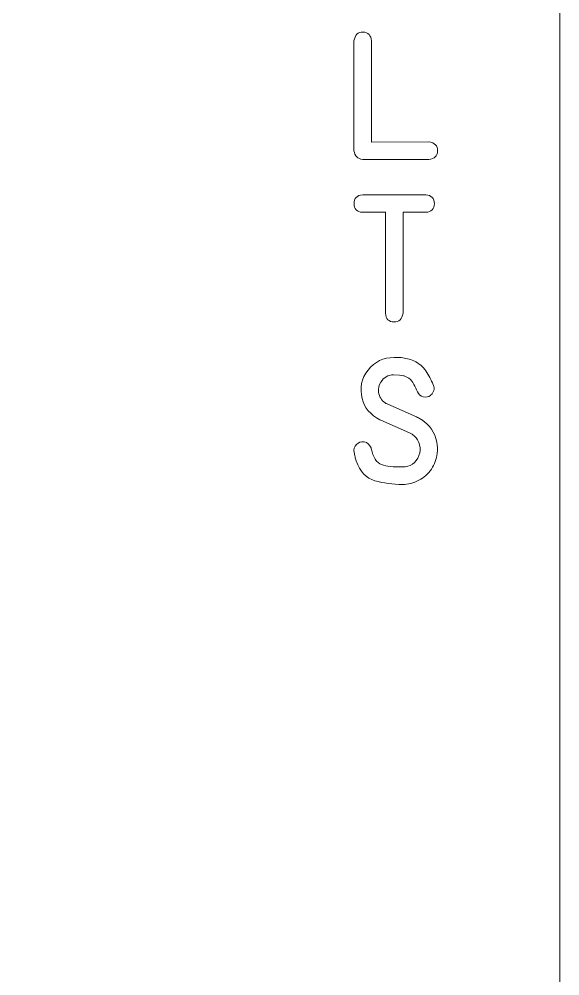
# Model space of a CAD drawing. Header units: millimetres. Extents: x -73 to 73, y -192 to 195.
# Drawn here: x 53.74 to 71.73, y 104.76 to 136.61 of the extents above; entities that cross this region are included whole.
import ezdxf

# ---------------------------------------------------------------- set-up
doc = ezdxf.new("R2010")
doc.units = ezdxf.units.MM
doc.header["$MEASUREMENT"] = 0
doc.layers.add('LED', color=7, linetype='Continuous')

msp = doc.modelspace()

# ---------------------------------------------------------------- linework, layer by layer
at = {"layer": 'LED', "color": 250, "lineweight": 9}
msp.add_open_spline([(70.6599, 74.2658), (70.9361, 74.248), (71.2072, 74.3453), (71.409, 74.5346), (71.409, 74.5346), (71.6108, 74.724), (71.7252, 74.987), (71.725, 75.2637), (71.725, 75.2637), (71.725, 75.2637), (71.725, 89.1213), (71.725, 89.1213), (71.725, 89.1213), (71.7248, 89.3867), (71.6193, 89.6411), (71.4315, 89.8287), (71.4315, 89.8287), (71.2437, 90.0162), (70.9904, 90.1215), (70.725, 90.1213), (70.725, 90.1213), (70.725, 90.1213), (68.2625, 90.1213), (68.2625, 90.1213), (68.2625, 90.1213), (65.9403, 90.1213), (63.7945, 91.3602), (62.6333, 93.3713), (62.6333, 93.3713), (61.4722, 95.3824), (61.4722, 97.8602), (62.6333, 99.8713), (62.6333, 99.8713), (63.7945, 101.8824), (65.9403, 103.1213), (68.2625, 103.1213), (68.2625, 103.1213), (68.2625, 103.1213), (70.725, 103.1213), (70.725, 103.1213), (70.725, 103.1213), (70.9904, 103.1215), (71.2448, 103.227), (71.4324, 103.4148), (71.4324, 103.4148), (71.6199, 103.6026), (71.7252, 103.8559), (71.725, 104.1213), (71.725, 104.1213), (71.725, 104.1213), (71.725, 174.8463), (71.725, 174.8463), (71.725, 174.8463), (71.7248, 175.1117), (71.6193, 175.3661), (71.4315, 175.5537), (71.4315, 175.5537), (71.2437, 175.7412), (70.9904, 175.8465), (70.725, 175.8463), (70.725, 175.8463), (70.725, 175.8463), (68.2625, 175.8463), (68.2625, 175.8463), (68.2625, 175.8463), (65.9403, 175.8463), (63.7945, 177.0852), (62.6333, 179.0963), (62.6333, 179.0963), (61.4722, 181.1074), (61.4722, 183.5852), (62.6333, 185.5963), (62.6333, 185.5963), (63.7945, 187.6074), (65.9403, 188.8463), (68.2625, 188.8463), (68.2625, 188.8463), (68.2625, 188.8463), (70.725, 188.8463), (70.725, 188.8463), (70.725, 188.8463), (70.9904, 188.8465), (71.2448, 188.952), (71.4324, 189.1398), (71.4324, 189.1398), (71.6199, 189.3276), (71.7252, 189.5809), (71.725, 189.8463), (71.725, 189.8463), (71.725, 189.8463), (71.725, 193.6206), (71.725, 193.6206), (71.725, 193.6206), (71.7248, 193.886), (71.6193, 194.1404), (71.4315, 194.328), (71.4315, 194.328), (71.2437, 194.5155), (70.9904, 194.6208), (70.725, 194.6206), (70.725, 194.6206), (70.725, 194.6206), (-70.725, 194.6206), (-70.725, 194.6206), (-70.725, 194.6206), (-70.9904, 194.6204), (-71.2448, 194.5148), (-71.4324, 194.3271), (-71.4324, 194.3271), (-71.6199, 194.1393), (-71.7252, 193.886), (-71.725, 193.6206), (-71.725, 193.6206), (-71.725, 193.6206), (-71.725, 189.8463), (-71.725, 189.8463), (-71.725, 189.8463), (-71.7248, 189.5809), (-71.6192, 189.3265), (-71.4315, 189.1389), (-71.4315, 189.1389), (-71.2437, 188.9514), (-70.9904, 188.8461), (-70.725, 188.8463), (-70.725, 188.8463), (-70.725, 188.8463), (-68.2625, 188.8463), (-68.2625, 188.8463), (-68.2625, 188.8463), (-65.9403, 188.8463), (-63.7944, 187.6074), (-62.6333, 185.5963), (-62.6333, 185.5963), (-61.4722, 183.5852), (-61.4722, 181.1074), (-62.6333, 179.0963), (-62.6333, 179.0963), (-63.7944, 177.0852), (-65.9403, 175.8463), (-68.2625, 175.8463), (-68.2625, 175.8463), (-68.2625, 175.8463), (-70.725, 175.8463), (-70.725, 175.8463), (-70.725, 175.8463), (-70.9904, 175.8461), (-71.2448, 175.7405), (-71.4324, 175.5528), (-71.4324, 175.5528), (-71.6199, 175.365), (-71.7252, 175.1117), (-71.725, 174.8463), (-71.725, 174.8463), (-71.725, 174.8463), (-71.725, 104.1213), (-71.725, 104.1213), (-71.725, 104.1213), (-71.7248, 103.8559), (-71.6192, 103.6015), (-71.4315, 103.4139), (-71.4315, 103.4139), (-71.2437, 103.2264), (-70.9904, 103.1211), (-70.725, 103.1213), (-70.725, 103.1213), (-70.725, 103.1213), (-68.2625, 103.1213), (-68.2625, 103.1213), (-68.2625, 103.1213), (-65.9403, 103.1213), (-63.7944, 101.8824), (-62.6333, 99.8713), (-62.6333, 99.8713), (-61.4722, 97.8602), (-61.4722, 95.3824), (-62.6333, 93.3713), (-62.6333, 93.3713), (-63.7944, 91.3602), (-65.9403, 90.1213), (-68.2625, 90.1213), (-68.2625, 90.1213), (-68.2625, 90.1213), (-70.725, 90.1213), (-70.725, 90.1213), (-70.725, 90.1213), (-70.9904, 90.1211), (-71.2448, 90.0155), (-71.4324, 89.8278), (-71.4324, 89.8278), (-71.6199, 89.64), (-71.7252, 89.3867), (-71.725, 89.1213), (-71.725, 89.1213), (-71.725, 89.1213), (-71.725, 84.4887), (-71.725, 84.4887), (-71.725, 84.4887), (-71.7247, 83.9613), (-71.3163, 83.5248), (-70.7901, 83.4908), (-70.7901, 83.4908), (-70.7901, 83.4908), (70.6599, 74.2658), (70.6599, 74.2658)], degree=3, knots=[0, 0, 0, 0, 0.0192308, 0.0192308, 0.0192308, 0.0192308, 0.0384615, 0.0384615, 0.0384615, 0.0384615, 0.0576923, 0.0576923, 0.0576923, 0.0576923, 0.0769231, 0.0769231, 0.0769231, 0.0769231, 0.0961538, 0.0961538, 0.0961538, 0.0961538, 0.1153846, 0.1153846, 0.1153846, 0.1153846, 0.1346154, 0.1346154, 0.1346154, 0.1346154, 0.1538462, 0.1538462, 0.1538462, 0.1538462, 0.1730769, 0.1730769, 0.1730769, 0.1730769, 0.1923077, 0.1923077, 0.1923077, 0.1923077, 0.2115385, 0.2115385, 0.2115385, 0.2115385, 0.2307692, 0.2307692, 0.2307692, 0.2307692, 0.25, 0.25, 0.25, 0.25, 0.2692308, 0.2692308, 0.2692308, 0.2692308, 0.2884615, 0.2884615, 0.2884615, 0.2884615, 0.3076923, 0.3076923, 0.3076923, 0.3076923, 0.3269231, 0.3269231, 0.3269231, 0.3269231, 0.3461538, 0.3461538, 0.3461538, 0.3461538, 0.3653846, 0.3653846, 0.3653846, 0.3653846, 0.3846154, 0.3846154, 0.3846154, 0.3846154, 0.4038462, 0.4038462, 0.4038462, 0.4038462, 0.4230769, 0.4230769, 0.4230769, 0.4230769, 0.4423077, 0.4423077, 0.4423077, 0.4423077, 0.4615385, 0.4615385, 0.4615385, 0.4615385, 0.4807692, 0.4807692, 0.4807692, 0.4807692, 0.5, 0.5, 0.5, 0.5, 0.5192308, 0.5192308, 0.5192308, 0.5192308, 0.5384615, 0.5384615, 0.5384615, 0.5384615, 0.5576923, 0.5576923, 0.5576923, 0.5576923, 0.5769231, 0.5769231, 0.5769231, 0.5769231, 0.5961538, 0.5961538, 0.5961538, 0.5961538, 0.6153846, 0.6153846, 0.6153846, 0.6153846, 0.6346154, 0.6346154, 0.6346154, 0.6346154, 0.6538462, 0.6538462, 0.6538462, 0.6538462, 0.6730769, 0.6730769, 0.6730769, 0.6730769, 0.6923077, 0.6923077, 0.6923077, 0.6923077, 0.7115385, 0.7115385, 0.7115385, 0.7115385, 0.7307692, 0.7307692, 0.7307692, 0.7307692, 0.75, 0.75, 0.75, 0.75, 0.7692308, 0.7692308, 0.7692308, 0.7692308, 0.7884615, 0.7884615, 0.7884615, 0.7884615, 0.8076923, 0.8076923, 0.8076923, 0.8076923, 0.8269231, 0.8269231, 0.8269231, 0.8269231, 0.8461538, 0.8461538, 0.8461538, 0.8461538, 0.8653846, 0.8653846, 0.8653846, 0.8653846, 0.8846154, 0.8846154, 0.8846154, 0.8846154, 0.9038462, 0.9038462, 0.9038462, 0.9038462, 0.9230769, 0.9230769, 0.9230769, 0.9230769, 0.9423077, 0.9423077, 0.9423077, 0.9423077, 0.9615385, 0.9615385, 0.9615385, 0.9615385, 1, 1, 1, 1], dxfattribs=at)
at = {"layer": 'LED', "color": 240, "lineweight": 9}
for points, knots in [([(65.1692, 131.9448), (64.9999, 131.9561), (64.9018, 132.0513), (64.8757, 132.2319), (64.8757, 132.2319), (64.8757, 132.2319), (64.8757, 135.8867), (64.8757, 135.8867), (64.8757, 135.8867), (64.9046, 136.085), (65.0055, 136.1823), (65.1777, 136.1795), (65.1777, 136.1795), (65.3498, 136.176), (65.4437, 136.0779), (65.4585, 135.8867), (65.4585, 135.8867), (65.4585, 135.8867), (65.4585, 132.5219), (65.4585, 132.5219), (65.4585, 132.5219), (65.4585, 132.5219), (67.3663, 132.5233), (67.3663, 132.5233), (67.3663, 132.5233), (67.5624, 132.5015), (67.6591, 132.4027), (67.657, 132.227), (67.657, 132.227), (67.6549, 132.0513), (67.5575, 131.9575), (67.3642, 131.9448), (67.3642, 131.9448), (67.3642, 131.9448), (65.1692, 131.9448), (65.1692, 131.9448)], [0, 0, 0, 0, 0.1, 0.1, 0.1, 0.1, 0.2, 0.2, 0.2, 0.2, 0.3, 0.3, 0.3, 0.3, 0.4, 0.4, 0.4, 0.4, 0.5, 0.5, 0.5, 0.5, 0.6, 0.6, 0.6, 0.6, 0.7, 0.7, 0.7, 0.7, 0.8, 0.8, 0.8, 0.8, 1, 1, 1, 1]), ([(65.9234, 126.8198), (65.9234, 126.8198), (65.9234, 130.181), (65.9234, 130.181), (65.9234, 130.181), (65.9234, 130.181), (65.165, 130.181), (65.165, 130.181), (65.165, 130.181), (64.9724, 130.1958), (64.8757, 130.2932), (64.8764, 130.471), (64.8764, 130.471), (64.8771, 130.6495), (64.9738, 130.7476), (65.165, 130.7638), (65.165, 130.7638), (65.165, 130.7638), (67.2633, 130.7638), (67.2633, 130.7638), (67.2633, 130.7638), (67.4531, 130.749), (67.549, 130.6509), (67.5497, 130.471), (67.5497, 130.471), (67.5504, 130.2918), (67.4545, 130.1944), (67.2633, 130.181), (67.2633, 130.181), (67.2633, 130.181), (66.5069, 130.181), (66.5069, 130.181), (66.5069, 130.181), (66.5069, 130.181), (66.5069, 126.8198), (66.5069, 126.8198), (66.5069, 126.8198), (66.4752, 126.6243), (66.3736, 126.5277), (66.2014, 126.5305), (66.2014, 126.5305), (66.03, 126.5333), (65.9376, 126.63), (65.9234, 126.8198)], [0, 0, 0, 0, 0.0833333, 0.0833333, 0.0833333, 0.0833333, 0.1666667, 0.1666667, 0.1666667, 0.1666667, 0.25, 0.25, 0.25, 0.25, 0.3333333, 0.3333333, 0.3333333, 0.3333333, 0.4166667, 0.4166667, 0.4166667, 0.4166667, 0.5, 0.5, 0.5, 0.5, 0.5833333, 0.5833333, 0.5833333, 0.5833333, 0.6666667, 0.6666667, 0.6666667, 0.6666667, 0.75, 0.75, 0.75, 0.75, 0.8333333, 0.8333333, 0.8333333, 0.8333333, 1, 1, 1, 1]), ([(66.955, 123.3669), (66.955, 123.3669), (66.9881, 123.3528), (66.9881, 123.3528), (66.9881, 123.3528), (66.9881, 123.3528), (67.0255, 123.3345), (67.0255, 123.3345), (67.0255, 123.3345), (67.0255, 123.3345), (67.0587, 123.3154), (67.0587, 123.3154), (67.0587, 123.3154), (67.0678, 123.3084), (67.0791, 123.302), (67.0904, 123.2957), (67.0904, 123.2957), (67.1024, 123.29), (67.1137, 123.283), (67.125, 123.2766), (67.125, 123.2766), (67.3973, 123.0974), (67.5667, 122.849), (67.6309, 122.5323), (67.6309, 122.5323), (67.6556, 122.4081), (67.6612, 122.2804), (67.6478, 122.1498), (67.6478, 122.1498), (67.6252, 121.9622), (67.5596, 121.7893), (67.4503, 121.6299), (67.4503, 121.6299), (67.3409, 121.4704), (67.2033, 121.3476), (67.0382, 121.2609), (67.0382, 121.2609), (66.8604, 121.167), (66.6763, 121.1204), (66.4858, 121.1204), (66.4858, 121.1204), (66.1662, 121.1204), (65.8614, 121.1614), (65.57, 121.2432), (65.57, 121.2432), (65.2793, 121.3251), (65.0718, 121.5445), (64.9484, 121.9015), (64.9484, 121.9015), (64.9314, 121.9474), (64.9194, 121.9939), (64.911, 122.0419), (64.911, 122.0419), (64.9025, 122.0906), (64.8926, 122.1386), (64.882, 122.1872), (64.882, 122.1872), (64.8616, 122.286), (64.8856, 122.3735), (64.9554, 122.4497), (64.9554, 122.4497), (65.0246, 122.5252), (65.1114, 122.5541), (65.2144, 122.5365), (65.2144, 122.5365), (65.3237, 122.5139), (65.3992, 122.4469), (65.4423, 122.334), (65.4423, 122.334), (65.4423, 122.334), (65.4486, 122.3149), (65.4486, 122.3149), (65.4486, 122.3149), (65.5142, 122.0158), (65.6299, 121.8373), (65.7943, 121.7794), (65.7943, 121.7794), (65.9594, 121.7216), (66.188, 121.6955), (66.4815, 121.7011), (66.4815, 121.7011), (66.7518, 121.7011), (66.9373, 121.8281), (67.0382, 122.0814), (67.0382, 122.0814), (67.082, 122.1943), (67.089, 122.3121), (67.0587, 122.4342), (67.0587, 122.4342), (67.0283, 122.5555), (66.9684, 122.6578), (66.8788, 122.739), (66.8788, 122.739), (66.8385, 122.7736), (66.7863, 122.8053), (66.7214, 122.8356), (66.7214, 122.8356), (66.7214, 122.8356), (65.7647, 123.2554), (65.7647, 123.2554), (65.7647, 123.2554), (65.7647, 123.2554), (65.7336, 123.2724), (65.7336, 123.2724), (65.7336, 123.2724), (65.4204, 123.4375), (65.2264, 123.6724), (65.1509, 123.9772), (65.1509, 123.9772), (65.0584, 124.33), (65.1226, 124.6461), (65.3442, 124.9269), (65.3442, 124.9269), (65.565, 125.207), (65.8557, 125.3474), (66.2148, 125.3474), (66.2148, 125.3474), (66.2148, 125.3474), (66.4427, 125.3411), (66.4427, 125.3411), (66.4427, 125.3411), (66.5168, 125.3276), (66.5888, 125.3142), (66.6572, 125.3008), (66.6572, 125.3008), (66.7264, 125.2881), (66.7962, 125.2656), (66.8661, 125.2338), (66.8661, 125.2338), (67.0396, 125.1527), (67.173, 125.0405), (67.2654, 124.8987), (67.2654, 124.8987), (67.3578, 124.7569), (67.4411, 124.603), (67.5152, 124.4379), (67.5152, 124.4379), (67.5222, 124.4224), (67.5286, 124.4048), (67.5342, 124.3843), (67.5342, 124.3843), (67.549, 124.3166), (67.542, 124.2552), (67.513, 124.2002), (67.513, 124.2002), (67.4968, 124.1656), (67.4792, 124.1395), (67.4615, 124.1219), (67.4615, 124.1219), (67.4439, 124.1035), (67.4291, 124.0915), (67.4185, 124.0845), (67.4185, 124.0845), (67.3465, 124.0337), (67.2682, 124.0181), (67.1828, 124.0393), (67.1828, 124.0393), (67.0968, 124.0584), (67.0319, 124.1134), (66.986, 124.2044), (66.986, 124.2044), (66.95, 124.2841), (66.9119, 124.366), (66.8717, 124.4492), (66.8717, 124.4492), (66.8308, 124.5325), (66.7736, 124.6016), (66.701, 124.6574), (66.701, 124.6574), (66.6706, 124.6792), (66.641, 124.6955), (66.6128, 124.7053), (66.6128, 124.7053), (66.5845, 124.7159), (66.5535, 124.7272), (66.5189, 124.7399), (66.5189, 124.7399), (66.5189, 124.7399), (66.3849, 124.7625), (66.3849, 124.7625), (66.3849, 124.7625), (66.3849, 124.7625), (66.1944, 124.7688), (66.1944, 124.7688), (66.1944, 124.7688), (66.0095, 124.766), (65.8684, 124.6863), (65.771, 124.529), (65.771, 124.529), (65.7047, 124.4281), (65.68, 124.3159), (65.6963, 124.1917), (65.6963, 124.1917), (65.7153, 124.0393), (65.7873, 123.9208), (65.9114, 123.8361), (65.9114, 123.8361), (65.9171, 123.8326), (65.9227, 123.8276), (65.9298, 123.8227), (65.9298, 123.8227), (65.9368, 123.8185), (65.9446, 123.8135), (65.9524, 123.8093), (65.9524, 123.8093), (65.9524, 123.8093), (65.9757, 123.7994), (65.9757, 123.7994), (65.9757, 123.7994), (65.9757, 123.7994), (66.0003, 123.7888), (66.0003, 123.7888), (66.0003, 123.7888), (66.0003, 123.7888), (66.955, 123.3669), (66.955, 123.3669)], [0, 0, 0, 0, 0.0181818, 0.0181818, 0.0181818, 0.0181818, 0.0363636, 0.0363636, 0.0363636, 0.0363636, 0.0545455, 0.0545455, 0.0545455, 0.0545455, 0.0727273, 0.0727273, 0.0727273, 0.0727273, 0.0909091, 0.0909091, 0.0909091, 0.0909091, 0.1090909, 0.1090909, 0.1090909, 0.1090909, 0.1272727, 0.1272727, 0.1272727, 0.1272727, 0.1454545, 0.1454545, 0.1454545, 0.1454545, 0.1636364, 0.1636364, 0.1636364, 0.1636364, 0.1818182, 0.1818182, 0.1818182, 0.1818182, 0.2, 0.2, 0.2, 0.2, 0.2181818, 0.2181818, 0.2181818, 0.2181818, 0.2363636, 0.2363636, 0.2363636, 0.2363636, 0.2545455, 0.2545455, 0.2545455, 0.2545455, 0.2727273, 0.2727273, 0.2727273, 0.2727273, 0.2909091, 0.2909091, 0.2909091, 0.2909091, 0.3090909, 0.3090909, 0.3090909, 0.3090909, 0.3272727, 0.3272727, 0.3272727, 0.3272727, 0.3454545, 0.3454545, 0.3454545, 0.3454545, 0.3636364, 0.3636364, 0.3636364, 0.3636364, 0.3818182, 0.3818182, 0.3818182, 0.3818182, 0.4, 0.4, 0.4, 0.4, 0.4181818, 0.4181818, 0.4181818, 0.4181818, 0.4363636, 0.4363636, 0.4363636, 0.4363636, 0.4545455, 0.4545455, 0.4545455, 0.4545455, 0.4727273, 0.4727273, 0.4727273, 0.4727273, 0.4909091, 0.4909091, 0.4909091, 0.4909091, 0.5090909, 0.5090909, 0.5090909, 0.5090909, 0.5272727, 0.5272727, 0.5272727, 0.5272727, 0.5454545, 0.5454545, 0.5454545, 0.5454545, 0.5636364, 0.5636364, 0.5636364, 0.5636364, 0.5818182, 0.5818182, 0.5818182, 0.5818182, 0.6, 0.6, 0.6, 0.6, 0.6181818, 0.6181818, 0.6181818, 0.6181818, 0.6363636, 0.6363636, 0.6363636, 0.6363636, 0.6545455, 0.6545455, 0.6545455, 0.6545455, 0.6727273, 0.6727273, 0.6727273, 0.6727273, 0.6909091, 0.6909091, 0.6909091, 0.6909091, 0.7090909, 0.7090909, 0.7090909, 0.7090909, 0.7272727, 0.7272727, 0.7272727, 0.7272727, 0.7454545, 0.7454545, 0.7454545, 0.7454545, 0.7636364, 0.7636364, 0.7636364, 0.7636364, 0.7818182, 0.7818182, 0.7818182, 0.7818182, 0.8, 0.8, 0.8, 0.8, 0.8181818, 0.8181818, 0.8181818, 0.8181818, 0.8363636, 0.8363636, 0.8363636, 0.8363636, 0.8545455, 0.8545455, 0.8545455, 0.8545455, 0.8727273, 0.8727273, 0.8727273, 0.8727273, 0.8909091, 0.8909091, 0.8909091, 0.8909091, 0.9090909, 0.9090909, 0.9090909, 0.9090909, 0.9272727, 0.9272727, 0.9272727, 0.9272727, 0.9454545, 0.9454545, 0.9454545, 0.9454545, 0.9636364, 0.9636364, 0.9636364, 0.9636364, 1, 1, 1, 1])]:
    msp.add_open_spline(points, degree=3, knots=knots, dxfattribs=at)

doc.saveas('drawing.dxf')
